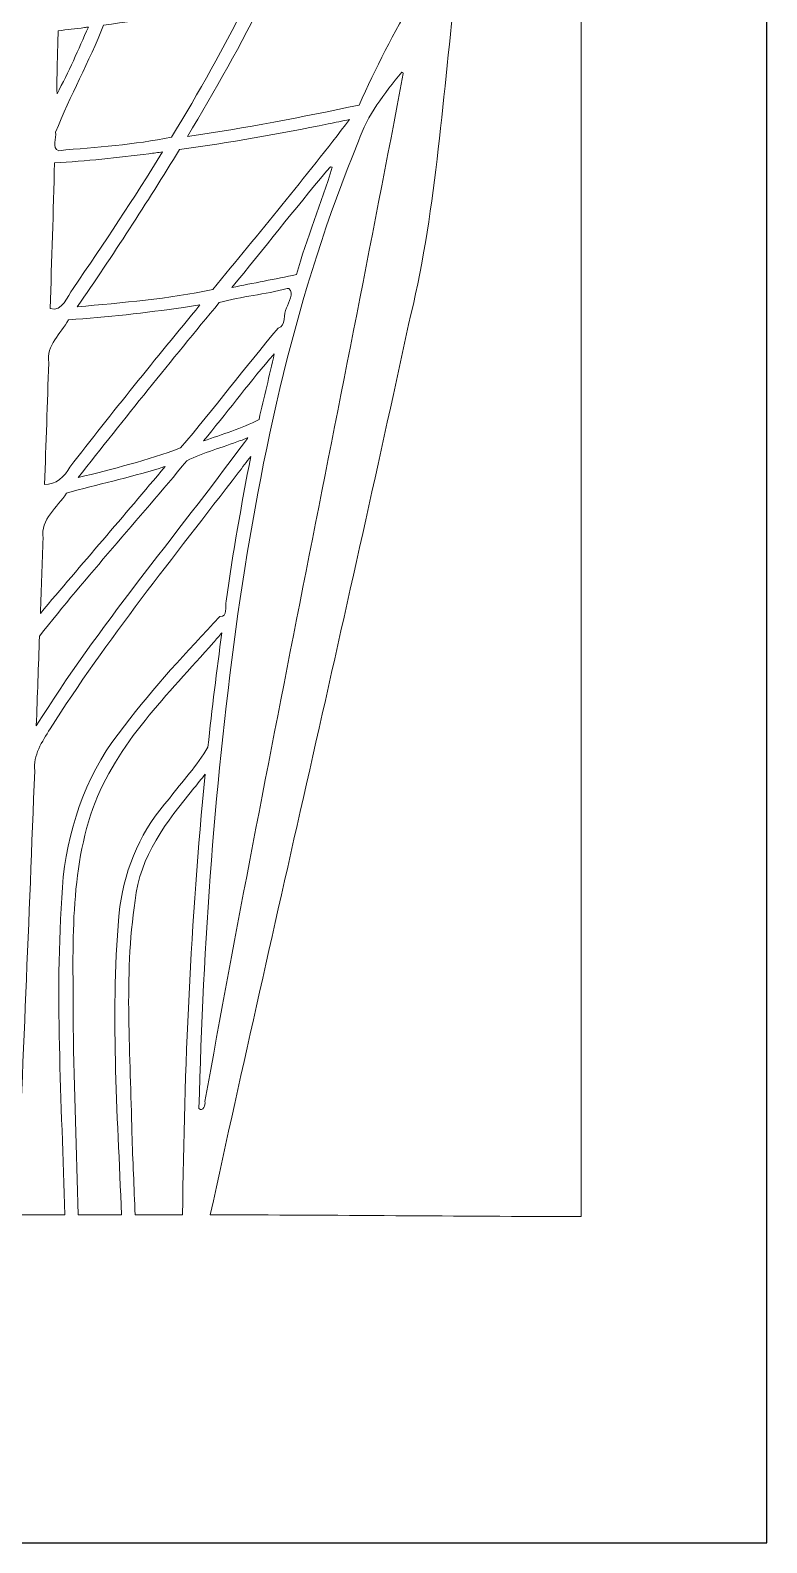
# Model space of a CAD drawing. Header units: millimetres. Extents: x -142 to 123, y -81 to 94.
# Drawn here: x 70.9 to 123, y -81 to 26 of the extents above; entities that cross this region are included whole.
import ezdxf

# ---------------------------------------------------------------- set-up
doc = ezdxf.new("R2010")
doc.units = ezdxf.units.MM
doc.header["$MEASUREMENT"] = 0
doc.layers.add('Capa 1', color=7, linetype='Continuous')

msp = doc.modelspace()

# ---------------------------------------------------------------- linework, layer by layer
at = {"layer": 'Capa 1', "lineweight": 25}
msp.add_open_spline([(-9.4207, -81.0296), (-9.4207, -81.0296), (123.0236, -81.0296), (123.0236, -81.0296), (123.0236, -81.0296), (123.0236, -81.0296), (123.0236, 93.5119), (123.0236, 93.5119), (123.0236, 93.5119), (123.0236, 93.5119), (-9.4207, 93.5119), (-9.4207, 93.5119)], degree=3, knots=[0, 0, 0, 0, 0.25, 0.25, 0.25, 0.25, 0.5, 0.5, 0.5, 0.5, 1, 1, 1, 1], dxfattribs=at)
at = {"layer": 'Capa 1', "color": 2, "lineweight": 20}
for points, knots in [([(109.1616, 39.9704), (107.4593, 38.5476), (105.6916, 37.1023), (104.4477, 35.2514), (104.4477, 35.2514), (103.4554, 32.9933), (102.1062, 30.9006), (100.9817, 28.7235), (100.9817, 28.7235), (100.0239, 20.8646), (99.5968, 12.9061), (97.6692, 5.1994), (97.6692, 5.1994), (93.1457, -15.8784), (88.2214, -36.7517), (83.6458, -57.818), (83.6458, -57.818), (92.3908, -57.818), (101.1359, -57.9338), (109.8809, -57.9338), (109.8809, -57.9338), (109.8809, -25.1034), (109.8809, 7.727), (109.8809, 40.5573), (109.8809, 40.5573), (109.6411, 40.3616), (109.4013, 40.1659), (109.1616, 39.9703), (109.1616, 39.9703), (109.1616, 39.9703), (109.1616, 39.9704), (109.1616, 39.9704)], [0, 0, 0, 0, 0.11111111, 0.11111111, 0.11111111, 0.11111111, 0.22222222, 0.22222222, 0.22222222, 0.22222222, 0.33333333, 0.33333333, 0.33333333, 0.33333333, 0.44444444, 0.44444444, 0.44444444, 0.44444444, 0.55555556, 0.55555556, 0.55555556, 0.55555556, 0.66666667, 0.66666667, 0.66666667, 0.66666667, 0.77777778, 0.77777778, 0.77777778, 0.77777778, 1, 1, 1, 1]), ([(96.7262, 30.9663), (93.6758, 30.0294), (90.5939, 29.1943), (87.4823, 28.4858), (87.4823, 28.4858), (85.8791, 25.0542), (83.95, 21.7937), (82.0335, 18.5309), (82.0335, 18.5309), (86.112, 19.1102), (90.1589, 19.8924), (94.1878, 20.7468), (94.1878, 20.7468), (95.311, 23.3636), (96.6801, 25.8659), (98.0573, 28.3536), (98.0573, 28.3536), (98.1185, 29.3592), (98.0496, 30.3657), (98.0325, 31.3715), (98.0325, 31.3715), (97.597, 31.2365), (97.1616, 31.1014), (96.7261, 30.9664), (96.7261, 30.9664), (96.7261, 30.9664), (96.7262, 30.9663), (96.7262, 30.9663)], [0, 0, 0, 0, 0.125, 0.125, 0.125, 0.125, 0.25, 0.25, 0.25, 0.25, 0.375, 0.375, 0.375, 0.375, 0.5, 0.5, 0.5, 0.5, 0.625, 0.625, 0.625, 0.625, 0.75, 0.75, 0.75, 0.75, 1, 1, 1, 1]), ([(85.0267, 27.9236), (82.0686, 27.3141), (79.0874, 26.8235), (76.097, 26.4022), (76.097, 26.4022), (75.0644, 23.8378), (73.7263, 21.3791), (72.6988, 18.8285), (72.6988, 18.8285), (72.7603, 18.4084), (72.3785, 17.7083), (72.9303, 17.5139), (72.9303, 17.5139), (75.5887, 17.7917), (78.2742, 17.9088), (80.8926, 18.4813), (80.8926, 18.4813), (82.8513, 21.6306), (84.6332, 24.8841), (86.3, 28.1965), (86.3, 28.1965), (85.8756, 28.1055), (85.4511, 28.0146), (85.0267, 27.9236)], [0, 0, 0, 0, 0.14285714, 0.14285714, 0.14285714, 0.14285714, 0.28571429, 0.28571429, 0.28571429, 0.28571429, 0.42857143, 0.42857143, 0.42857143, 0.42857143, 0.57142857, 0.57142857, 0.57142857, 0.57142857, 0.71428571, 0.71428571, 0.71428571, 0.71428571, 1, 1, 1, 1]), ([(74.741, 26.2286), (74.1204, 26.137), (73.4953, 26.0795), (72.8724, 26.0054), (72.8724, 26.0054), (72.857, 24.5238), (72.7632, 22.9894), (72.798, 21.5406), (72.798, 21.5406), (73.6225, 23.075), (74.3115, 24.6773), (75.0139, 26.27), (75.0139, 26.27), (74.9229, 26.2562), (74.832, 26.2424), (74.741, 26.2287), (74.741, 26.2287), (74.741, 26.2287), (74.741, 26.2286), (74.741, 26.2286)], [0, 0, 0, 0, 0.16666667, 0.16666667, 0.16666667, 0.16666667, 0.33333333, 0.33333333, 0.33333333, 0.33333333, 0.5, 0.5, 0.5, 0.5, 0.66666667, 0.66666667, 0.66666667, 0.66666667, 1, 1, 1, 1]), ([(97.1975, 23.0618), (95.9622, 21.5713), (94.7533, 20.0203), (94.1365, 18.1859), (94.1365, 18.1859), (89.7236, 7.5315), (87.2428, -3.8596), (85.6021, -15.2603), (85.6021, -15.2603), (83.9809, -26.8674), (83.1297, -38.5875), (82.8439, -50.294), (82.8439, -50.294), (83.1077, -50.5447), (83.3365, -50.0215), (83.2657, -49.7967), (83.2657, -49.7967), (87.6291, -25.4786), (92.7184, -1.2966), (97.2967, 22.979), (97.2967, 22.979), (97.2851, 23.0369), (97.2671, 23.0919), (97.1975, 23.0617), (97.1975, 23.0617), (97.1975, 23.0617), (97.1975, 23.0618), (97.1975, 23.0618)], [0, 0, 0, 0, 0.125, 0.125, 0.125, 0.125, 0.25, 0.25, 0.25, 0.25, 0.375, 0.375, 0.375, 0.375, 0.5, 0.5, 0.5, 0.5, 0.625, 0.625, 0.625, 0.625, 0.75, 0.75, 0.75, 0.75, 1, 1, 1, 1]), ([(91.9968, 19.4073), (88.5069, 18.6991), (84.9981, 18.0827), (81.4713, 17.5883), (81.4713, 17.5883), (79.1391, 13.8222), (76.7507, 10.0981), (74.2283, 6.4593), (74.2283, 6.4593), (77.4398, 6.7661), (80.6695, 7.009), (83.8277, 7.6995), (83.8277, 7.6995), (87.0979, 11.6698), (90.3667, 15.6427), (93.5015, 19.7215), (93.5015, 19.7215), (92.9999, 19.6168), (92.4983, 19.512), (91.9967, 19.4073), (91.9967, 19.4073), (91.9967, 19.4073), (91.9968, 19.4073), (91.9968, 19.4073)], [0, 0, 0, 0, 0.14285714, 0.14285714, 0.14285714, 0.14285714, 0.28571429, 0.28571429, 0.28571429, 0.28571429, 0.42857143, 0.42857143, 0.42857143, 0.42857143, 0.57142857, 0.57142857, 0.57142857, 0.57142857, 0.71428571, 0.71428571, 0.71428571, 0.71428571, 1, 1, 1, 1]), ([(79.305, 17.2989), (77.0814, 17.0256), (74.8529, 16.7794), (72.616, 16.6457), (72.616, 16.6457), (72.5345, 13.2111), (72.4182, 9.7548), (72.3101, 6.3352), (72.3101, 6.3352), (73.1843, 6.0878), (73.509, 7.2187), (73.9417, 7.7538), (73.9417, 7.7538), (76.1053, 10.9578), (78.2447, 14.1399), (80.2724, 17.4229), (80.2724, 17.4229), (79.9499, 17.3816), (79.6275, 17.3402), (79.305, 17.2989)], [0, 0, 0, 0, 0.16666667, 0.16666667, 0.16666667, 0.16666667, 0.33333333, 0.33333333, 0.33333333, 0.33333333, 0.5, 0.5, 0.5, 0.5, 0.66666667, 0.66666667, 0.66666667, 0.66666667, 1, 1, 1, 1]), ([(91.8728, 16.0669), (89.5922, 13.3572), (87.4323, 10.5481), (85.159, 7.8317), (85.159, 7.8317), (86.6896, 8.1302), (88.2195, 8.4315), (89.7479, 8.7412), (89.7479, 8.7412), (90.4514, 11.3143), (91.5412, 13.8302), (92.2614, 16.3562), (92.2614, 16.3562), (92.0782, 16.4695), (92.0029, 16.1442), (91.8728, 16.0668), (91.8728, 16.0668), (91.8728, 16.0668), (91.8728, 16.0669), (91.8728, 16.0669)], [0, 0, 0, 0, 0.16666667, 0.16666667, 0.16666667, 0.16666667, 0.33333333, 0.33333333, 0.33333333, 0.33333333, 0.5, 0.5, 0.5, 0.5, 0.66666667, 0.66666667, 0.66666667, 0.66666667, 1, 1, 1, 1]), ([(89.0946, 7.7491), (87.5082, 7.3474), (85.8556, 7.1993), (84.2742, 6.7569), (84.2742, 6.7569), (80.8943, 2.6739), (77.5621, -1.4489), (74.3027, -5.6289), (74.3027, -5.6289), (76.7388, -5.0067), (79.1955, -4.4255), (81.5457, -3.5205), (81.5457, -3.5205), (83.8979, -0.7445), (86.1168, 2.1822), (88.4414, 4.9544), (88.4414, 4.9544), (89.0515, 5.1033), (88.7514, 5.9694), (89.045, 6.3848), (89.045, 6.3848), (89.1522, 6.7703), (89.6075, 7.4316), (89.2021, 7.7573), (89.2021, 7.7573), (89.1666, 7.7535), (89.128, 7.7657), (89.0946, 7.749), (89.0946, 7.749), (89.0946, 7.749), (89.0946, 7.7491), (89.0946, 7.7491)], [0, 0, 0, 0, 0.11111111, 0.11111111, 0.11111111, 0.11111111, 0.22222222, 0.22222222, 0.22222222, 0.22222222, 0.33333333, 0.33333333, 0.33333333, 0.33333333, 0.44444444, 0.44444444, 0.44444444, 0.44444444, 0.55555556, 0.55555556, 0.55555556, 0.55555556, 0.66666667, 0.66666667, 0.66666667, 0.66666667, 0.77777778, 0.77777778, 0.77777778, 0.77777778, 1, 1, 1, 1]), ([(81.7359, 6.4179), (79.0378, 6.0319), (76.3279, 5.7256), (73.6082, 5.5415), (73.6082, 5.5415), (73.0705, 4.5599), (72.0081, 3.737), (72.2079, 2.5044), (72.2079, 2.5044), (72.1197, -0.367), (72.0235, -3.2381), (71.905, -6.1084), (71.905, -6.1084), (72.7118, -6.148), (73.3552, -5.5573), (73.6981, -4.8854), (73.6981, -4.8854), (76.6993, -1.0068), (79.7903, 2.8012), (82.9018, 6.5916), (82.9018, 6.5916), (82.5132, 6.5337), (82.1246, 6.4758), (81.736, 6.418), (81.736, 6.418), (81.736, 6.418), (81.7359, 6.4179), (81.7359, 6.4179)], [0, 0, 0, 0, 0.125, 0.125, 0.125, 0.125, 0.25, 0.25, 0.25, 0.25, 0.375, 0.375, 0.375, 0.375, 0.5, 0.5, 0.5, 0.5, 0.625, 0.625, 0.625, 0.625, 0.75, 0.75, 0.75, 0.75, 1, 1, 1, 1]), ([(87.8379, 2.7634), (86.2372, 0.8667), (84.7427, -1.116), (83.1664, -3.0326), (83.1664, -3.0326), (84.4974, -2.5523), (85.8508, -2.1707), (87.0938, -1.503), (87.0938, -1.503), (87.4395, 0.0487), (87.8364, 1.5888), (88.1687, 3.1437), (88.1687, 3.1437), (88.0585, 3.0169), (87.9482, 2.8901), (87.838, 2.7634), (87.838, 2.7634), (87.838, 2.7634), (87.8379, 2.7634), (87.8379, 2.7634)], [0, 0, 0, 0, 0.16666667, 0.16666667, 0.16666667, 0.16666667, 0.33333333, 0.33333333, 0.33333333, 0.33333333, 0.5, 0.5, 0.5, 0.5, 0.66666667, 0.66666667, 0.66666667, 0.66666667, 1, 1, 1, 1]), ([(85.7625, -3.0079), (84.5083, -3.4983), (83.151, -3.8458), (81.9742, -4.4363), (81.9742, -4.4363), (78.5592, -8.6244), (74.885, -12.5969), (71.5577, -16.8571), (71.5577, -16.8571), (71.4714, -18.9734), (71.4145, -21.0908), (71.3262, -23.2071), (71.3262, -23.2071), (75.7178, -16.1597), (81.1445, -9.8256), (86.0535, -3.1363), (86.0535, -3.1363), (86.5852, -2.551), (86.1384, -2.9277), (85.7625, -3.0078), (85.7625, -3.0078), (85.7625, -3.0078), (85.7625, -3.0079), (85.7625, -3.0079)], [0, 0, 0, 0, 0.14285714, 0.14285714, 0.14285714, 0.14285714, 0.28571429, 0.28571429, 0.28571429, 0.28571429, 0.42857143, 0.42857143, 0.42857143, 0.42857143, 0.57142857, 0.57142857, 0.57142857, 0.57142857, 0.71428571, 0.71428571, 0.71428571, 0.71428571, 1, 1, 1, 1]), ([(85.622, -5.2899), (81.0642, -11.2364), (76.3127, -17.0988), (72.3057, -23.4134), (72.3057, -23.4134), (71.7518, -24.3244), (71.0865, -25.2689), (71.2156, -26.3921), (71.2156, -26.3921), (70.812, -36.9072), (70.3852, -47.3058), (69.9124, -57.818), (69.9124, -57.818), (71.0562, -57.818), (72.1999, -57.818), (73.3437, -57.818), (73.3437, -57.818), (73.148, -49.8069), (72.5689, -41.8882), (73.2413, -33.8856), (73.2413, -33.8856), (73.6729, -30.0128), (75.0678, -26.2172), (77.5688, -23.2072), (77.5688, -23.2072), (79.6349, -20.4717), (81.9722, -17.9567), (84.3157, -15.4599), (84.3157, -15.4599), (84.8922, -15.5219), (84.6778, -14.7236), (84.7705, -14.3768), (84.7705, -14.3768), (85.2366, -10.9411), (85.854, -7.5286), (86.5068, -4.1242), (86.5068, -4.1242), (86.2119, -4.5128), (85.917, -4.9014), (85.6221, -5.29), (85.6221, -5.29), (85.6221, -5.29), (85.622, -5.2899), (85.622, -5.2899)], [0, 0, 0, 0, 0.08333333, 0.08333333, 0.08333333, 0.08333333, 0.16666667, 0.16666667, 0.16666667, 0.16666667, 0.25, 0.25, 0.25, 0.25, 0.33333333, 0.33333333, 0.33333333, 0.33333333, 0.41666667, 0.41666667, 0.41666667, 0.41666667, 0.5, 0.5, 0.5, 0.5, 0.58333333, 0.58333333, 0.58333333, 0.58333333, 0.66666667, 0.66666667, 0.66666667, 0.66666667, 0.75, 0.75, 0.75, 0.75, 0.83333333, 0.83333333, 0.83333333, 0.83333333, 1, 1, 1, 1]), ([(80.0327, -4.9757), (77.8651, -5.631), (75.6515, -6.1216), (73.4677, -6.7203), (73.4677, -6.7203), (72.8267, -7.752), (71.6194, -8.556), (71.8041, -9.9165), (71.8041, -9.9165), (71.7413, -11.6926), (71.6784, -13.4687), (71.6156, -15.2448), (71.6156, -15.2448), (74.5426, -11.7637), (77.529, -8.3329), (80.4461, -4.8434), (80.4461, -4.8434), (80.3083, -4.8875), (80.1705, -4.9316), (80.0327, -4.9757)], [0, 0, 0, 0, 0.16666667, 0.16666667, 0.16666667, 0.16666667, 0.33333333, 0.33333333, 0.33333333, 0.33333333, 0.5, 0.5, 0.5, 0.5, 0.66666667, 0.66666667, 0.66666667, 0.66666667, 1, 1, 1, 1]), ([(83.8608, -17.3119), (80.6645, -20.9485), (77.0241, -24.4272), (75.3197, -29.0528), (75.3197, -29.0528), (73.6055, -34.014), (73.9666, -39.3448), (73.9392, -44.5084), (73.9392, -44.5084), (73.9941, -48.985), (74.1903, -53.3425), (74.2944, -57.818), (74.2944, -57.818), (75.3141, -57.818), (76.3339, -57.818), (77.3536, -57.818), (77.3536, -57.818), (77.0898, -50.5135), (76.514, -43.291), (77.2436, -35.9965), (77.2436, -35.9965), (77.6281, -33.1611), (78.828, -30.4656), (80.7504, -28.3445), (80.7504, -28.3445), (81.6491, -27.1296), (82.7411, -26.0104), (83.4741, -24.7016), (83.4741, -24.7016), (83.7628, -21.9992), (84.0928, -19.3013), (84.4643, -16.6092), (84.4643, -16.6092), (84.2631, -16.8435), (84.0619, -17.0777), (83.8607, -17.312), (83.8607, -17.312), (83.8607, -17.312), (83.8608, -17.3119), (83.8608, -17.3119)], [0, 0, 0, 0, 0.09090909, 0.09090909, 0.09090909, 0.09090909, 0.18181818, 0.18181818, 0.18181818, 0.18181818, 0.27272727, 0.27272727, 0.27272727, 0.27272727, 0.36363636, 0.36363636, 0.36363636, 0.36363636, 0.45454545, 0.45454545, 0.45454545, 0.45454545, 0.54545455, 0.54545455, 0.54545455, 0.54545455, 0.63636364, 0.63636364, 0.63636364, 0.63636364, 0.72727273, 0.72727273, 0.72727273, 0.72727273, 0.81818182, 0.81818182, 0.81818182, 0.81818182, 1, 1, 1, 1]), ([(82.4883, -27.6141), (80.5687, -29.9536), (78.6441, -32.4521), (78.3203, -35.5635), (78.3203, -35.5635), (77.5153, -41.023), (78.0072, -46.5533), (78.0959, -52.0424), (78.0959, -52.0424), (78.1623, -54.0065), (78.2481, -55.854), (78.3211, -57.8179), (78.3211, -57.8179), (79.4401, -57.8179), (80.559, -57.8179), (81.678, -57.8179), (81.678, -57.8179), (81.8009, -47.3654), (82.2545, -37.0268), (83.282, -26.6219), (83.282, -26.6219), (83.0174, -26.9526), (82.7528, -27.2834), (82.4882, -27.6141), (82.4882, -27.6141), (82.4882, -27.6141), (82.4883, -27.6141), (82.4883, -27.6141)], [0, 0, 0, 0, 0.125, 0.125, 0.125, 0.125, 0.25, 0.25, 0.25, 0.25, 0.375, 0.375, 0.375, 0.375, 0.5, 0.5, 0.5, 0.5, 0.625, 0.625, 0.625, 0.625, 0.75, 0.75, 0.75, 0.75, 1, 1, 1, 1])]:
    msp.add_open_spline(points, degree=3, knots=knots, dxfattribs=at)

doc.saveas('drawing.dxf')
